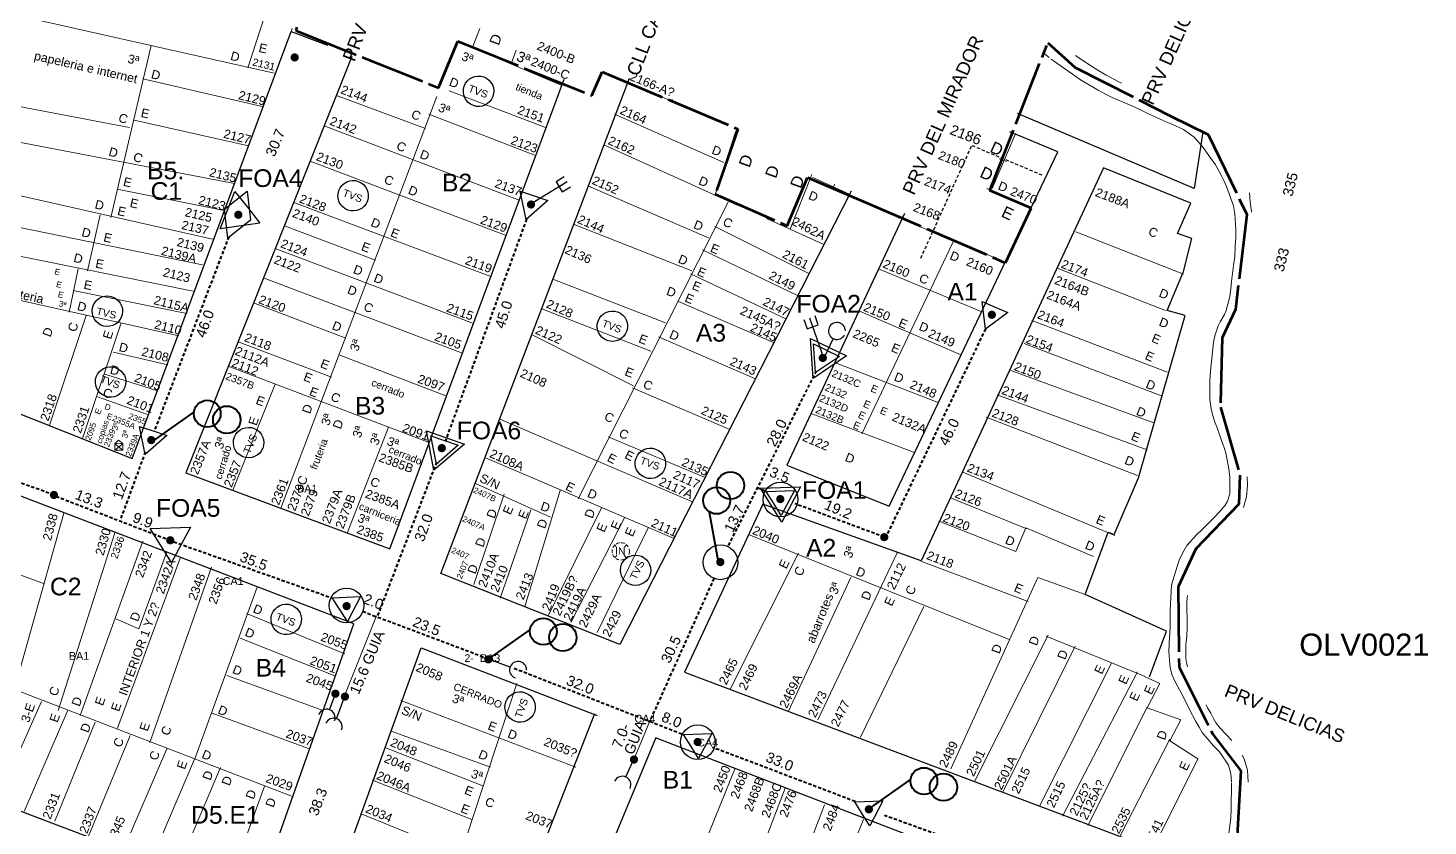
# Model space of a CAD drawing. Header units: millimetres. Extents: x -3867 to 635, y 1591 to 3666.
# Drawn here: x -1657.3 to -1441.9, y 1902.6 to 2025.4 of the extents above; entities that cross this region are included whole.
import ezdxf

# ---------------------------------------------------------------- set-up
doc = ezdxf.new("R2010")
doc.units = ezdxf.units.MM
for name, pattern in [('TLSIGC_002', [0.8, 0.5, -0.3]), ('TLSIGC_004', [7, 4, -1, 1, -1]), ('TLSIGC_007', [28, 10, -1, 10, -1, 2, -1, 2, -1])]:
    doc.linetypes.add(name, pattern=pattern)
for name, color, linetype, lineweight in [('CABLE EXISTENTE AEREO SECUNDARIO', 82, 'TLSIGC_002', 40), ('CAJA DE EMPALMES EXISTENTE SECUNDARIO', 82, 'Continuous', 30), ('CLASIFICACION TIPO COMERCIAL TERCERA', 5, 'Continuous', 9), ('CLASIFICACION TIPO RESIDENCIAL C', 156, 'Continuous', 9), ('CLASIFICACION TIPO RESIDENCIAL D', 5, 'Continuous', 9), ('CLASIFICACION TIPO RESIDENCIAL E', 156, 'Continuous', 9), ('CONEXION A TIERRA  DE TERMINAL EXISTENTE', 82, 'Continuous', 30), ('DATOS DE CARATULA', 160, 'Continuous', 5), ('DETALLES DE EDIFICIOS', 160, 'Continuous', 5), ('DISTRITO', 42, 'TLSIGC_007', 60), ('GAZAS EXISTENTES', 92, 'Continuous', 50), ('GUIAS EXISTENTES SECUNDARIA', 82, 'Continuous', 20), ('LINEAS TELEFONICAS DE OTRAS OPERTELS', 160, 'TLSIGC_002', 15), ('LOTIFICACION 2003', 252, 'Continuous', 15), ('MARCOS CONSTRUCCION', 7, 'Continuous', 30), ('MEDIDAS ENTRE POSTES', 82, 'Continuous', 5), ('NOMBRE DE CALLES', 92, 'TLSIGC_017', 5), ('NUMEROS OFICIALES', 3, 'Continuous', 5), ('PLANIMETRIA 2003', 251, 'Continuous', 30), ('PLANIMETRIA 2003 NO DEFINIDA', 12, 'TLSIGC_002', 30), ('POSTES EXISTENTES SECUNDARIOS', 82, 'Continuous', 30), ('RETENIDAS CON ANCLA EXISTENTESSECUNDARIAS', 82, 'Continuous', 30), ('RIOS', 161, 'TLSIGC_004', 20), ('TERMINAL EXISTENTE EN POSTE', 82, 'Continuous', 30)]:
    doc.layers.add(name, color=color, linetype=linetype, lineweight=lineweight)
doc.styles.get("Standard").update_dxf_attribs({"font": 'arial.ttf'})
doc.linetypes.add('TLSIGC_017', pattern='A,0.5,["=",Standard,S=1.6,R=0,X=-0.2,Y=-0.8],0.5', length=1)

# ---------------------------------------------------------------- blocks, each defined once
blk = doc.blocks.new('GAZA')
at = {"layer": 'GAZAS EXISTENTES', "lineweight": 40, "ltscale": 8}
blk.add_lwpolyline([(-1606.92, 1765.49), (-1601.26, 1770.35)], dxfattribs=at)
for centre, radius in [((-1599.13, 1770.35), 2.06), ((-1596.06, 1769.7), 2.11)]:
    blk.add_circle(centre, radius, dxfattribs=at)

msp = doc.modelspace()

# ---------------------------------------------------------------- hatches: boundary and pattern name
at = {"layer": 'POSTES EXISTENTES SECUNDARIOS'}
h = msp.add_hatch(color=256, dxfattribs=at)
edge = h.paths.add_edge_path()
edge.add_arc((-1616.29, 2020.91), 0.638, 0, 360)
h = msp.add_hatch(color=256, dxfattribs=at)
edge = h.paths.add_edge_path()
edge.add_arc((-1579.93, 1998.28), 0.638, 0, 360)
h = msp.add_hatch(color=256, dxfattribs=at)
edge = h.paths.add_edge_path()
edge.add_arc((-1624.96, 1996.7), 0.638, 0, 360)
h = msp.add_hatch(color=256, dxfattribs=at)
edge = h.paths.add_edge_path()
edge.add_arc((-1509.04, 1981.31), 0.638, 0, 360)
h = msp.add_hatch(color=256, dxfattribs=at)
edge = h.paths.add_edge_path()
edge.add_arc((-1535.05, 1974.67), 0.638, 0, 360)
h = msp.add_hatch(color=256, dxfattribs=at)
edge = h.paths.add_edge_path()
edge.add_arc((-1638.35, 1962.03), 0.638, 0, 360)
h = msp.add_hatch(color=256, dxfattribs=at)
edge = h.paths.add_edge_path()
edge.add_arc((-1593.66, 1960.79), 0.638, 0, 360)
h = msp.add_hatch(color=256, dxfattribs=at)
edge = h.paths.add_edge_path()
edge.add_arc((-1653.33, 1953.59), 0.638, 0, 360)
h = msp.add_hatch(color=256, dxfattribs=at)
edge = h.paths.add_edge_path()
edge.add_arc((-1541.58, 1952.95), 0.638, 0, 360)
h = msp.add_hatch(color=256, dxfattribs=at)
edge = h.paths.add_edge_path()
edge.add_arc((-1635.43, 1946.61), 0.638, 0, 360)
h = msp.add_hatch(color=256, dxfattribs=at)
edge = h.paths.add_edge_path()
edge.add_arc((-1525.59, 1947.09), 0.638, 0, 360)
h = msp.add_hatch(color=256, dxfattribs=at)
edge = h.paths.add_edge_path()
edge.add_arc((-1550.81, 1943.26), 0.638, 0, 360)
h = msp.add_hatch(color=256, dxfattribs=at)
edge = h.paths.add_edge_path()
edge.add_arc((-1608.3, 1936.48), 0.638, 0, 360)
h = msp.add_hatch(color=256, dxfattribs=at)
edge = h.paths.add_edge_path()
edge.add_arc((-1586.49, 1928.29), 0.638, 0, 360)
h = msp.add_hatch(color=256, dxfattribs=at)
edge = h.paths.add_edge_path()
edge.add_arc((-1610.02, 1923), 0.638, 0, 360)
h = msp.add_hatch(color=256, dxfattribs=at)
edge = h.paths.add_edge_path()
edge.add_arc((-1608.56, 1922.55), 0.638, 0, 360)
h = msp.add_hatch(color=256, dxfattribs=at)
edge = h.paths.add_edge_path()
edge.add_arc((-1554.3, 1915.57), 0.638, 0, 360)
h = msp.add_hatch(color=256, dxfattribs=at)
edge = h.paths.add_edge_path()
edge.add_arc((-1564.09, 1912.87), 0.638, 0, 360)
h = msp.add_hatch(color=256, dxfattribs=at)
edge = h.paths.add_edge_path()
edge.add_arc((-1527.96, 1905.21), 0.638, 0, 360)

# ---------------------------------------------------------------- linework, layer by layer
at = {"layer": 'CABLE EXISTENTE AEREO SECUNDARIO'}
for p, q in [((-1580.62, 1996.02), (-1593.11, 1961.91)), ((-1626.43, 1993.32), (-1637.91, 1963.38)), ((-1510.03, 1979.13), (-1525.11, 1947.61)), ((-1549.54, 1945.81), (-1536.04, 1972.61)), ((-1639.27, 1960.22), (-1643.2, 1949.53)), ((-1668.87, 1959.2), (-1653.79, 1953.81)), ((-1594.47, 1958.65), (-1603.58, 1934.9)), ((-1543.91, 1954.15), (-1545.16, 1954.71)), ((-1636.12, 1946.82), (-1652.77, 1953.24)), ((-1526.36, 1947.38), (-1539.3, 1952.22)), ((-1634.88, 1946.38), (-1610.46, 1937.71)), ((-1551.8, 1940.75), (-1561.7, 1918.68)), ((-1605.83, 1935.68), (-1603.58, 1934.78)), ((-1603.48, 1934.78), (-1587.04, 1928.59)), ((-1556.74, 1916.77), (-1582.67, 1926.93)), ((-1530.07, 1906.41), (-1552.02, 1914.75)), ((-1495.06, 1893.24), (-1525.57, 1904.27))]:
    msp.add_line(p, q, dxfattribs=at)
at = {"layer": 'CAJA DE EMPALMES EXISTENTE SECUNDARIO'}
for centre in [(-1541.56, 1952.9), (-1550.79, 1943.22), (-1608.31, 1936.58), (-1554.28, 1915.53)]:
    msp.add_circle(centre, 2.67, dxfattribs=at)
at = {"layer": 'CONEXION A TIERRA  DE TERMINAL EXISTENTE'}
for p, q in [((-1574.36, 2001.79), (-1580.07, 1998.27)), ((-1537.09, 1980.85), (-1534.91, 1974.51))]:
    msp.add_line(p, q, dxfattribs=at)
for points in [[(-1574.83, 2002.56), (-1576.09, 2001.78), (-1575.13, 2000.23), (-1573.88, 2001.01)], [(-1537.94, 1980.56), (-1537.46, 1979.17), (-1535.74, 1979.76), (-1536.22, 1981.16)]]:
    msp.add_lwpolyline(points, dxfattribs=at)
at = {"layer": 'DISTRITO'}
msp.add_lwpolyline([(-1615.97, 2025.59), (-1616.11, 2025.05), (-1594.16, 2016.25), (-1591.17, 2023.43), (-1570.59, 2015.03), (-1568.97, 2018.7), (-1548.1, 2009.89), (-1551.63, 1999.86), (-1540.52, 1994.99), (-1537.41, 2002.43), (-1529.15, 1998.92), (-1506.93, 1989.29), (-1502.99, 1997.7), (-1509.37, 2000.41), (-1500.43, 2023.16), (-1496.22, 2019.36), (-1481.6, 2011.92), (-1475.78, 2009.07), (-1469.81, 1996.75), (-1471.58, 1982.11), (-1473.61, 1977.78), (-1473.87, 1967.08), (-1470.89, 1956.65), (-1471.04, 1952.18), (-1477.66, 1945.27), (-1480.38, 1939.44), (-1480.24, 1927.11), (-1475.09, 1916.83), (-1470.76, 1911.14), (-1472.12, 1885.67)], dxfattribs=at)
at = {"layer": 'GUIAS EXISTENTES SECUNDARIA'}
for p, q in [((-1608.71, 1922.4), (-1603.72, 1935)), ((-1561.7, 1918.68), (-1564.18, 1912.72))]:
    msp.add_line(p, q, dxfattribs=at)
at = {"layer": 'LINEAS TELEFONICAS DE OTRAS OPERTELS'}
for p, q in [((-1567.02, 1945.96), (-1566.77, 1945.48)), ((-1565.3, 1945.85), (-1565.57, 1945.54)), ((-1567.02, 1943.97), (-1566.71, 1944.29)), ((-1565.36, 1943.97), (-1565.61, 1944.39))]:
    msp.add_line(p, q, dxfattribs=at)
msp.add_circle((-1566.13, 1944.91), 1.34, dxfattribs=at)
at = {"layer": 'LOTIFICACION 2003'}
for p, q in [((-1662.11, 2028.05), (-1619.43, 2018.47)), ((-1623.52, 2019.33), (-1620.88, 2027.36)), ((-1616.83, 2024.92), (-1616.66, 2025.37)), ((-1588.99, 2022.34), (-1587.83, 2025.37)), ((-1638.35, 2022.72), (-1644.56, 1996.3)), ((-1589.37, 2022.58), (-1575.2, 2016.6)), ((-1582.99, 2019.93), (-1582.23, 2022.02)), ((-1639.65, 2017.64), (-1621.3, 2013.37)), ((-1553.55, 2012.12), (-1565.03, 2017.12)), ((-1664.62, 2014.51), (-1641.71, 2010.13)), ((-1618.43, 1951.54), (-1594.42, 2014.91)), ((-1609.87, 2015.04), (-1596.18, 2009.96)), ((-1577.56, 2010.09), (-1592.52, 2015.75)), ((-1558.26, 2014.26), (-1558.2, 2014.44)), ((-1595.67, 2012.17), (-1579.26, 2005.82)), ((-1550.25, 2004.75), (-1567.11, 2012.18)), ((-1554.17, 2012.39), (-1554.16, 2012.42)), ((-1640.96, 2011.26), (-1623.37, 2007.31)), ((-1611.75, 2010.37), (-1581.74, 1998.95)), ((-1551.68, 1999.68), (-1548.45, 2009.57)), ((-1665.64, 2009.19), (-1625.57, 2001.5)), ((-1548.23, 1998.17), (-1568.72, 2007.45)), ((-1508.99, 2000.72), (-1505.47, 2009.05)), ((-1507.94, 2005.32), (-1506.78, 2004.88)), ((-1613.91, 2004.94), (-1583.76, 1993.52)), ((-1667.01, 2001.5), (-1628.91, 1992.96)), ((-1552.64, 1993.17), (-1571.09, 2001.11)), ((-1540.09, 1994.48), (-1536.73, 2002.9)), ((-1536.58, 2002.41), (-1530.85, 1999.81)), ((-1533.45, 2000.85), (-1533.23, 2001.42)), ((-1643.59, 2000.66), (-1627.13, 1997.34)), ((-1572.69, 1952.98), (-1549.6, 1998.64)), ((-1509.81, 2000.72), (-1502.9, 1997.83)), ((-1667.86, 1996.59), (-1630.46, 1989.01)), ((-1646.2, 1996.7), (-1648.17, 1988.07)), ((-1616.41, 1998.6), (-1586.13, 1987.19)), ((-1617.84, 1995.02), (-1603.86, 1989.72)), ((-1555.21, 1988.09), (-1573.32, 1995.19)), ((-1551.66, 1994.91), (-1537.18, 1987.67)), ((-1534.89, 1992.13), (-1543.69, 1996.12)), ((-1522.76, 1995.99), (-1506.96, 1989.38)), ((-1631.92, 1984.95), (-1668.56, 1992.34)), ((-1529.03, 1962.98), (-1514.98, 1992.52)), ((-1496.11, 1994.08), (-1479.57, 1987.57)), ((-1619.27, 1991.5), (-1588.77, 1979.95)), ((-1553.54, 1991.29), (-1538.92, 1984.26)), ((-1649.62, 1988.37), (-1650.98, 1981.72)), ((-1526.46, 1988.37), (-1510.66, 1981.83)), ((-1498.97, 1988.49), (-1482.31, 1981.98)), ((-1669.71, 1985.99), (-1634.11, 1978.07)), ((-1620.96, 1986.95), (-1590.46, 1975.39)), ((-1559.25, 1980.09), (-1576.59, 1986.77)), ((-1555.42, 1987.6), (-1540.73, 1980.71)), ((-1632.86, 1981.51), (-1650.35, 1985.05)), ((-1622.61, 1983.15), (-1608.42, 1977.69)), ((-1561.48, 1975.7), (-1578.26, 1982.24)), ((-1557.23, 1983.36), (-1542.61, 1977.02)), ((-1529.42, 1981.85), (-1513.93, 1975.21)), ((-1654, 1964.33), (-1648.38, 1981.19)), ((-1642.96, 1980.05), (-1648.93, 1962.26)), ((-1502.87, 1980.42), (-1482.01, 1972.49)), ((-1624.98, 1977.16), (-1610.63, 1971.72)), ((-1564.18, 1970.39), (-1579.86, 1978.28)), ((-1560.3, 1977.93), (-1545.4, 1971.45)), ((-1635.78, 1973.6), (-1644.2, 1975.57)), ((-1609.36, 1975.08), (-1593.06, 1968.84)), ((-1504.06, 1976.9), (-1482.96, 1968.84)), ((-1626.51, 1973.4), (-1595.6, 1961.64)), ((-1533.07, 1973.91), (-1517.32, 1967.79)), ((-1645.51, 1972.18), (-1637.55, 1969.64)), ((-1506.13, 1972.74), (-1484.14, 1964.66)), ((-1646.6, 1968.66), (-1638.79, 1965.9)), ((-1625.81, 1954.33), (-1619.27, 1970.62)), ((-1564.33, 1970.06), (-1549.37, 1963.65)), ((-1508.21, 1968.97), (-1485.17, 1960.51)), ((-1555.08, 1952.51), (-1584.73, 1965.26)), ((-1536.73, 1966.05), (-1520.96, 1960.12)), ((-1509.9, 1965.58), (-1486.61, 1956.6)), ((-1608.2, 1947.71), (-1601.86, 1964)), ((-1568.09, 1962.54), (-1553.13, 1956.27)), ((-1557.93, 1946.88), (-1587.03, 1959.34)), ((-1513.49, 1957.08), (-1490.12, 1947.36)), ((-1588.71, 1939.8), (-1584.04, 1953.7)), ((-1576.95, 1950.17), (-1588.49, 1955.37)), ((-1575.43, 1954.28), (-1580.88, 1936.44)), ((-1584.66, 1937.69), (-1579.97, 1951.32)), ((-1577.32, 1935), (-1569.07, 1951.61)), ((-1503.66, 1948.39), (-1515.4, 1953.12)), ((-1659.51, 1923.41), (-1651.78, 1950.77)), ((-1573.8, 1933.96), (-1565.52, 1950.15)), ((-1654.77, 1939.91), (-1675.96, 1947.62)), ((-1652.66, 1920.42), (-1643.94, 1947.75)), ((-1569.77, 1932.4), (-1561.9, 1948.55)), ((-1546.48, 1947.49), (-1506.39, 1931.35)), ((-1649.29, 1919.64), (-1639.65, 1946.45)), ((-1643.56, 1917.69), (-1633.93, 1943.85)), ((-1538.8, 1944.63), (-1549.3, 1923.69)), ((-1523.57, 1944.76), (-1535.81, 1918.98)), ((-1503.45, 1937.21), (-1519.96, 1943.42)), ((-1638.55, 1915.48), (-1629.08, 1942.49)), ((-1530.72, 1940.86), (-1540.37, 1920.22)), ((-1631.64, 1912.96), (-1622.08, 1939.42)), ((-1529.25, 1916.32), (-1519.53, 1936.43)), ((-1623.7, 1935.37), (-1608.55, 1929.14)), ((-1511.72, 1909.49), (-1500.4, 1932.01)), ((-1485.44, 1925.63), (-1500.67, 1931.87)), ((-1616.62, 1907.19), (-1678.43, 1930.96)), ((-1610.11, 1925.76), (-1624.69, 1931.55)), ((-1496.24, 1930.31), (-1507.3, 1907.93)), ((-1501.72, 1905.71), (-1490.65, 1927.7)), ((-1626.72, 1925.8), (-1611.89, 1920.44)), ((-1486.66, 1926.39), (-1498.19, 1904.16)), ((-1596.57, 1880.47), (-1582.13, 1924.58)), ((-1655.26, 1921.81), (-1662.15, 1906.29)), ((-1573.02, 1911.7), (-1599.94, 1921.94)), ((-1651.21, 1920.45), (-1657.9, 1904.86)), ((-1614.15, 1914.59), (-1628.98, 1920.02)), ((-1494.28, 1902.72), (-1485.17, 1920.95)), ((-1646.98, 1918.61), (-1653.19, 1903.37)), ((-1586.17, 1911.7), (-1601.45, 1917.24)), ((-1648.02, 1901.06), (-1641.62, 1916.59)), ((-1587.33, 1908.84), (-1602.43, 1914.7)), ((-1481.66, 1915.99), (-1489.34, 1901.02)), ((-1635.98, 1914.5), (-1642.66, 1898.91)), ((-1631.68, 1912.94), (-1638.37, 1897.34)), ((-1627.71, 1911.67), (-1634.32, 1896.07)), ((-1548.55, 1911.57), (-1565.86, 1868.49)), ((-1620.94, 1908.79), (-1626.65, 1892.92)), ((-1589.03, 1903.64), (-1604.32, 1909.69)), ((-1540.85, 1908.47), (-1557.27, 1865.63)), ((-1580.18, 1894), (-1606.08, 1904.54)), ((-1534.77, 1905.89), (-1543.48, 1883.33)), ((-1528.77, 1903.64), (-1538.14, 1881.12))]:
    msp.add_line(p, q, dxfattribs=at)
for points in [[(-1643.97, 1960.5), (-1642.74, 1960.49), (-1642.74, 1961.47), (-1643.98, 1960.49), (-1643.98, 1961.47), (-1642.74, 1961.48), (-1643.38, 1962.01), (-1643.98, 1961.47), (-1642.74, 1960.49)], [(-1517.22, 1949.54), (-1505.34, 1944.89), (-1503.79, 1948.53), (-1493.38, 1944.1)], [(-1635.96, 1944.83), (-1640.24, 1932.99), (-1643.8, 1934.53)], [(-1494.67, 1938.26), (-1501.97, 1940.86), (-1515.37, 1911.44)], [(-1484.19, 1899.27), (-1477.36, 1913), (-1481.66, 1915.73), (-1479.97, 1918.99), (-1485.17, 1920.82), (-1483.22, 1924.58), (-1485.56, 1925.63)]]:
    msp.add_lwpolyline(points, dxfattribs=at)
at = {"layer": 'MARCOS CONSTRUCCION'}
for centre, major_axis in [((-1588, 2015.7), (2.2, -0.8)), ((-1607.3, 1999.63), (2.2, -0.8)), ((-1645.11, 1981.86), (2.28, -0.53)), ((-1567.42, 1979.55), (2.2, -0.8)), ((-1644.61, 1970.97), (2.2, -0.8)), ((-1623.38, 1961.64), (0.88, 2.17)), ((-1561.57, 1958.45), (2.2, -0.8)), ((-1563.85, 1942), (0.91, 2.15)), ((-1617.59, 1934.44), (2.2, -0.8)), ((-1581.61, 1920.96), (0.8, 2.2))]:
    msp.add_ellipse(centre, major_axis=major_axis, ratio=1, dxfattribs=at)
at = {"layer": 'PLANIMETRIA 2003'}
for points in [[(-1657.42, 2055.9), (-1672.25, 1971.52), (-1641.27, 1959.2), (-1616.83, 2024.92), (-1611.24, 2022.82)], [(-1607.49, 2021.06), (-1633.05, 1956.97), (-1601.65, 1945.27), (-1574.81, 2017.56)], [(-1530.68, 2000.35), (-1566.25, 1930.57), (-1593.79, 1941.51), (-1564.79, 2017.74)], [(-1476.59, 2009.48), (-1477.93, 2000.74), (-1505.11, 2012.26)], [(-1506.6, 1990.21), (-1498.89, 2006.4), (-1506.25, 2009.47)], [(-1491.86, 2003.9), (-1519.92, 1943.46), (-1544.26, 1952.18), (-1556.33, 1926.34), (-1484.13, 1899.08)], [(-1484.79, 1925.61), (-1482.18, 1932.62), (-1494.67, 1938.26), (-1491.16, 1947.88), (-1490.25, 1947.49), (-1486.48, 1956.21), (-1479.32, 1981.19), (-1482.05, 1981.98), (-1479.57, 1987.97), (-1478.28, 1993.04), (-1480.49, 1993.82), (-1478.41, 1998.5), (-1491.86, 2003.9)], [(-1522.47, 1996.9), (-1540.59, 1958.15), (-1524.86, 1951.88), (-1503.35, 1997.03)], [(-1607.24, 1933.7), (-1622.26, 1891.18), (-1680.19, 1913.11), (-1680.88, 1914.92), (-1673.88, 1959.33), (-1607.24, 1933.83)], [(-1570.15, 1919.9), (-1587.08, 1876.69), (-1612.33, 1887.11), (-1596.84, 1930.05), (-1569.77, 1919.64)], [(-1560.79, 1916.12), (-1578.54, 1873.42), (-1545.68, 1860.96), (-1511.91, 1848.08), (-1480.49, 1836.35)], [(-1480.36, 1836.61), (-1476.33, 1845.33), (-1473.85, 1851.45), (-1474.5, 1856.26), (-1477.23, 1857.82), (-1476.46, 1860.3), (-1477.49, 1860.69), (-1475.41, 1864.2), (-1479.71, 1866.94), (-1478.02, 1870.7), (-1476.84, 1869.8), (-1477.18, 1883.99), (-1560.79, 1916.22)]]:
    msp.add_lwpolyline(points, dxfattribs=at)
at = {"layer": 'PLANIMETRIA 2003 NO DEFINIDA'}
msp.add_lwpolyline([(-1519.97, 1990.02), (-1512.11, 2007.38), (-1501.37, 2002.83)], dxfattribs=at)
at = {"layer": 'RETENIDAS CON ANCLA EXISTENTESSECUNDARIAS'}
for p, q in [((-1533.44, 1977.65), (-1534.86, 1974.73)), ((-1583.15, 1927.09), (-1586.2, 1928.19)), ((-1610.93, 1920.53), (-1609.8, 1923.57)), ((-1609.85, 1919.16), (-1608.72, 1922.2)), ((-1565.35, 1910.19), (-1564.03, 1913.14))]:
    msp.add_line(p, q, dxfattribs=at)
for centre, start, end in [((-1532.87, 1978.82), 0, 333), ((-1581.92, 1926.65), 0, 249), ((-1611.38, 1919.31), 339, 159), ((-1610.3, 1917.93), 339, 159), ((-1565.88, 1908.99), 335, 155)]:
    msp.add_arc(centre, 1.31, start, end, dxfattribs=at)
at = {"layer": 'RIOS'}
msp.add_line((-1469.3, 1998.67), (-1469.4, 2000.06), dxfattribs=at)
for points in [[(-1472.71, 1900.79), (-1472.29, 1903.85), (-1472.23, 1905.31), (-1472.16, 1909.42), (-1472.29, 1910.74), (-1472.64, 1911.99), (-1474.04, 1914.08), (-1474.94, 1914.99), (-1476.68, 1917.01), (-1477.17, 1917.84), (-1477.66, 1918.75), (-1478.63, 1920.56), (-1479.6, 1922.58), (-1480.79, 1924.74), (-1481.28, 1925.85), (-1481.62, 1926.96), (-1481.83, 1929.47), (-1481.76, 1930.72), (-1481.62, 1933.23), (-1481.62, 1934.55), (-1481.62, 1935.88), (-1481.42, 1939.7), (-1481.07, 1940.96), (-1480.23, 1943.53), (-1479.67, 1944.72), (-1479.05, 1945.83), (-1477.52, 1947.5), (-1476.68, 1948.27), (-1475.01, 1949.94), (-1474.04, 1950.98), (-1473.13, 1952.03), (-1472.78, 1952.65), (-1472.43, 1953.77), (-1472.43, 1956.34), (-1472.57, 1957.6), (-1472.99, 1959.83), (-1473.27, 1960.73), (-1473.62, 1961.64), (-1474.45, 1964.07), (-1474.73, 1964.77), (-1475.15, 1966.16), (-1475.29, 1966.86), (-1475.5, 1968.25), (-1475.5, 1971.17), (-1475.43, 1972.64), (-1475.15, 1975.07), (-1474.94, 1977.09), (-1474.73, 1978.07), (-1474.24, 1979.6), (-1473.9, 1980.22), (-1473.27, 1981.34), (-1472.99, 1981.96), (-1472.43, 1984.12), (-1472.29, 1985.31), (-1472.16, 1986.42), (-1471.81, 1989.28), (-1471.67, 1990.18), (-1471.6, 1991.92), (-1471.53, 1993.17), (-1471.53, 1994.36), (-1471.67, 1996.86), (-1471.88, 1998.05), (-1472.92, 2001.04), (-1473.34, 2001.95), (-1473.83, 2002.92), (-1474.38, 2003.9), (-1474.66, 2004.38), (-1475.29, 2005.29), (-1475.92, 2006.19), (-1476.54, 2007.03), (-1477.93, 2008.63), (-1479.54, 2009.81), (-1481.35, 2010.65), (-1482.25, 2011), (-1483.16, 2011.42), (-1484.83, 2012.18), (-1485.66, 2012.6), (-1487.26, 2013.36), (-1488.1, 2013.71), (-1490.54, 2014.76), (-1491.37, 2015.17), (-1492.69, 2015.87), (-1495.41, 2017.47), (-1496.66, 2018.31), (-1500.21, 2020.88), (-1501.26, 2021.7)], [(-1489.08, 2016.97), (-1489.42, 2017.12), (-1491.44, 2018.17), (-1492.76, 2018.93), (-1493.95, 2019.7), (-1496.16, 2021.22)], [(-1469.08, 1997.11), (-1469.09, 1997.21), (-1469.3, 1998.67)], [(-1470.33, 1951.66), (-1469.86, 1953.28), (-1469.72, 1955.02), (-1469.78, 1956.38)], [(-1478.95, 1927.16), (-1479.05, 1927.52), (-1479.19, 1928.43), (-1479.19, 1929.4), (-1479.19, 1930.58), (-1479.05, 1931.84), (-1478.98, 1933.23), (-1478.98, 1934.62), (-1479.05, 1935.88), (-1479.05, 1937.13), (-1478.95, 1938.12)], [(-1472.13, 1915.8), (-1473.06, 1916.8), (-1473.9, 1917.7), (-1474.52, 1918.47), (-1474.94, 1919.17), (-1475.36, 1920), (-1475.85, 1920.84), (-1476.06, 1921.31)], [(-1469.6, 1909.39), (-1469.72, 1911.23), (-1470.21, 1912.97), (-1470.52, 1913.55)]]:
    msp.add_lwpolyline(points, dxfattribs=at)
at = {"layer": 'TERMINAL EXISTENTE EN POSTE'}
for points in [[(-1621.65, 1995.42), (-1627.77, 1994.54), (-1625.48, 2000.28), (-1623.56, 1997.85), (-1621.65, 1995.42)], [(-1623.58, 2000.32), (-1623.08, 1995.87), (-1626.58, 1993.08), (-1627.09, 1997.54), (-1623.58, 2000.32), (-1623.58, 2000.32)], [(-1577.37, 1998.92), (-1580.69, 1995.99), (-1581.58, 2000.32), (-1579.47, 1999.62), (-1577.37, 1998.92)], [(-1506.56, 1981.65), (-1510.01, 1979.08), (-1510.52, 1983.36), (-1508.53, 1982.5), (-1506.56, 1981.65)], [(-1536.52, 1971.51), (-1536.96, 1977.67), (-1531.4, 1974.98), (-1533.96, 1973.24), (-1536.52, 1971.51)], [(-1532.48, 1974.9), (-1536.16, 1972.43), (-1536.47, 1976.85), (-1534.47, 1975.87), (-1532.48, 1974.9)], [(-1635.96, 1962.74), (-1639.28, 1959.8), (-1640.16, 1964.14), (-1638.05, 1963.44), (-1635.96, 1962.74)], [(-1590.16, 1961.4), (-1594.86, 1957.39), (-1596, 1963.46), (-1593.07, 1962.43), (-1590.16, 1961.4)], [(-1591.15, 1961.27), (-1594.47, 1958.34), (-1595.36, 1962.68), (-1593.25, 1961.98), (-1591.15, 1961.27)], [(-1538.47, 1954.85), (-1541.36, 1949.39), (-1544.65, 1954.62), (-1541.55, 1954.74), (-1538.47, 1954.85)], [(-1543.75, 1954.1), (-1539.41, 1954.26), (-1541.43, 1950.42), (-1542.59, 1952.26), (-1543.75, 1954.1)], [(-1632.32, 1948.64), (-1635.22, 1943.18), (-1638.51, 1948.41), (-1635.41, 1948.53), (-1632.32, 1948.64)], [(-1610.5, 1937.77), (-1606.17, 1937.94), (-1608.19, 1934.1), (-1609.35, 1935.94), (-1610.5, 1937.77)], [(-1556.47, 1916.72), (-1552.13, 1916.89), (-1554.15, 1913.05), (-1555.31, 1914.89), (-1556.47, 1916.72)], [(-1530.12, 1906.37), (-1525.79, 1906.53), (-1527.81, 1902.69), (-1528.97, 1904.53), (-1530.12, 1906.37)]]:
    msp.add_lwpolyline(points, dxfattribs=at)

# ---------------------------------------------------------------- block references
at = {"layer": 'GAZAS EXISTENTES', "lineweight": 40, "ltscale": 8}
for p, rotation in [((-200.74, 55.77), 354.7071112986301), ((786.22, 2429.18), 59.42938906307821), ((-149.04, 22.26), 354.7071112986301), ((-90.49, -0.76), 354.7071112986301)]:
    msp.add_blockref('GAZA', p, dxfattribs=dict(at, rotation=rotation))

# ---------------------------------------------------------------- texts
at = {"layer": 'CLASIFICACION TIPO COMERCIAL TERCERA'}
for height, rotation, p in [(1.358, 347, (-1642.08, 2020.1)), (1.358, 339, (-1590.75, 2020.56)), (1.584, 338, (-1582.32, 2020.48)), (1.358, 339, (-1594.32, 2012.68)), (0.905, 346, (-1652.66, 1982.63)), (1.358, 71, (-1606.56, 1975.59)), (0.905, 72, (-1643.6, 1963.43)), (1.358, 71, (-1611, 1964.15)), (1.358, 71, (-1606.17, 1962.25)), (0.905, 72, (-1642.08, 1962.23)), (1.358, 71, (-1627.41, 1960.52)), (1.358, 71, (-1603.48, 1961.13)), (1.358, 339, (-1602.22, 1961.34)), (1.358, 339, (-1606.74, 1949.53)), (1.358, 69, (-1530.66, 1943.72)), (1.358, 69, (-1532.89, 1938.16)), (1.358, 339, (-1592.2, 1921.76)), (1.358, 341, (-1589.28, 1910.13))]:
    msp.add_text('3ª', height=height, rotation=rotation, dxfattribs=at).set_placement(p)
at = {"layer": 'CLASIFICACION TIPO RESIDENCIAL C'}
for rotation, p in [(341, (-1643.54, 2011.1)), (337, (-1598.51, 2011.67)), (337, (-1600.77, 2006.82)), (337, (-1641.29, 2005.14)), (337, (-1602.68, 2001.65)), (337, (-1550.55, 1995.12)), (337, (-1485.11, 1993.65)), (337, (-1520.38, 1986.46)), (337, (-1605.83, 1982.07)), (72, (-1649.96, 1978.57)), (337, (-1562.83, 1970.13)), (343, (-1645.91, 1968.78)), (337, (-1610.89, 1968.22)), (337, (-1568.79, 1965.17)), (337, (-1566.54, 1962.59)), (337, (-1604.82, 1955.16)), (67, (-1538.29, 1940.97)), (67, (-1521.17, 1938.05)), (70, (-1652.88, 1922.51)), (70, (-1635.65, 1916.44)), (70, (-1642.99, 1914.63)), (70, (-1637.46, 1912.61)), (340, (-1587.15, 1905.85))]:
    msp.add_text('C', height=1.36, rotation=rotation, dxfattribs=at).set_placement(p)
at = {"layer": 'CLASIFICACION TIPO RESIDENCIAL D'}
for height, rotation, p in [(1.58, 70, (-1584.9, 2022.66)), (1.36, 345, (-1626.28, 2020.57)), (1.36, 345, (-1638.48, 2017.75)), (1.36, 339, (-1592.66, 2016.62)), (1.36, 339, (-1552.25, 2006.15)), (1.81, 335, (-1509.49, 2006.44)), (1.36, 345, (-1645.01, 2005.82)), (1.36, 339, (-1597.17, 2005.48)), (1.81, 70, (-1546.34, 2003.84)), (1.81, 70, (-1542.28, 2002.18)), (1.81, 335, (-1511.05, 2002.59)), (1.36, 339, (-1598.96, 1999.97)), (1.36, 338, (-1554.28, 2001.43)), (1.81, 70, (-1538.43, 2000.62)), (1.36, 338, (-1508.22, 2000.64)), (1.36, 346, (-1647.14, 1997.71)), (1.36, 338, (-1537.38, 1999.17)), (1.36, 346, (-1649.17, 1993.44)), (1.36, 339, (-1604.7, 1995.01)), (1.36, 338, (-1555.06, 1994.67)), (1.36, 346, (-1650.41, 1989.49)), (1.36, 338, (-1557.43, 1989.38)), (1.36, 338, (-1515.64, 1989.91)), (1.36, 339, (-1607.41, 1987.77)), (1.36, 339, (-1608.31, 1984.65)), (1.36, 339, (-1604.25, 1986.46)), (1.36, 340, (-1559.22, 1984.42)), (1.36, 338, (-1483.46, 1984.15)), (1.36, 346, (-1649.84, 1982.07)), (1.36, 70, (-1653.87, 1977.78)), (1.36, 339, (-1610.66, 1979.13)), (1.36, 338, (-1520.38, 1979.02)), (1.36, 338, (-1483.46, 1979.7)), (1.36, 337, (-1558.78, 1977.79)), (1.36, 346, (-1643.43, 1975.76)), (1.36, 346, (-1644.79, 1972.27)), (1.36, 338, (-1524.21, 1971.26)), (1.36, 338, (-1485.48, 1970.13)), (0.905, 343, (-1645.62, 1966.82)), (1.36, 70, (-1613.94, 1965.96)), (1.36, 338, (-1486.95, 1965.96)), (1.36, 70, (-1609.21, 1963.6)), (1.36, 338, (-1531.76, 1958.87)), (1.36, 338, (-1488.75, 1958.43)), (1.36, 337, (-1571.39, 1953.35)), (1.36, 70, (-1585.56, 1949.85)), (1.36, 340, (-1578.6, 1951.33)), (1.36, 70, (-1570.48, 1949.86)), (1.36, 70, (-1577.8, 1948.29)), (1.36, 70, (-1587.3, 1945.43)), (1.36, 338, (-1507.11, 1946.15)), (1.36, 338, (-1494.83, 1945.37)), (1.36, 70, (-1588.49, 1941.31)), (1.36, 338, (-1530.09, 1941.32)), (1.36, 70, (-1527.93, 1937.25)), (1.36, 338, (-1622.83, 1935.57)), (1.36, 70, (-1640.4, 1933.99)), (1.36, 338, (-1624.07, 1931.96)), (1.36, 70, (-1507.88, 1929.04)), (1.36, 70, (-1502.14, 1930.28)), (1.36, 70, (-1497.75, 1928.14)), (1.36, 338, (-1625.99, 1926.23)), (1.36, 70, (-1649.39, 1920.93)), (1.36, 338, (-1628.23, 1920.03)), (1.36, 70, (-1648.05, 1916.89)), (1.36, 339, (-1583.66, 1916.32)), (1.36, 70, (-1482.45, 1915.76)), (1.36, 338, (-1630.71, 1913.17)), (1.36, 338, (-1588.15, 1913.17)), (1.36, 70, (-1629.25, 1909.56)), (1.36, 70, (-1626.31, 1908.74)), (1.36, 70, (-1622.61, 1906.64)), (1.36, 70, (-1619.57, 1905.39))]:
    msp.add_text('D', height=height, rotation=rotation, dxfattribs=at).set_placement(p)
at = {"layer": 'CLASIFICACION TIPO RESIDENCIAL E'}
for s, height, rotation, p in [('E', 1.36, 347, (-1621.93, 2021.79)), ('E', 1.36, 347, (-1640.05, 2011.78)), ('E', 1.36, 347, (-1642.76, 2001.19)), ('E', 1.36, 347, (-1641.75, 1997.93)), ('E', 1.36, 347, (-1643.65, 1996.7)), ('E', 1.81, 335, (-1507.74, 1996.48)), ('E', 1.36, 339, (-1601.67, 1993.44)), ('E', 1.36, 347, (-1645.8, 1992.64)), ('E', 1.36, 339, (-1606.17, 1991.3)), ('E', 1.36, 337, (-1552.48, 1991.07)), ('E', 0.905, 346, (-1653.32, 1987.57)), ('E', 1.36, 349, (-1647.03, 1988.59)), ('E', 1.36, 337, (-1554.51, 1987.47)), ('E', 0.905, 346, (-1653.06, 1985.62)), ('E', 1.36, 349, (-1648.83, 1985.33)), ('E', 1.36, 337, (-1555.29, 1985.33)), ('E', 0.905, 346, (-1652.79, 1984.06)), ('E', 1.36, 337, (-1556.41, 1983.41)), ('E', 1.36, 337, (-1523.53, 1979.58)), ('E', 1.36, 73, (-1644.55, 1977.44)), ('E', 1.36, 339, (-1563.5, 1977.11)), ('E', 1.36, 337, (-1484.6, 1977.22)), ('E', 1.36, 337, (-1524.66, 1975.76)), ('E', 1.36, 337, (-1485.6, 1974.53)), ('E', 1.36, 339, (-1612.47, 1973.28)), ('E', 1.36, 339, (-1565.64, 1972.04)), ('E', 1.36, 339, (-1615.06, 1971.26)), ('E', 1.36, 339, (-1622.39, 1967.65)), ('E', 1.36, 339, (-1614.15, 1969)), ('E', 1.13, 337, (-1527.81, 1969.57)), ('E', 0.905, 69, (-1646.26, 1965.88)), ('E', 1.13, 337, (-1529.74, 1965.51)), ('E', 1.13, 337, (-1528.95, 1967.2)), ('E', 1.13, 337, (-1526.36, 1966.18)), ('E', 0.905, 340, (-1645.3, 1965.36)), ('E', 1.36, 72, (-1622.16, 1964.15)), ('E', 1.13, 337, (-1530.51, 1963.94)), ('E', 1.36, 337, (-1487.75, 1962.14)), ('E', 1.36, 333, (-1568.35, 1958.87)), ('E', 1.36, 333, (-1565.65, 1959.32)), ('E', 1.36, 333, (-1574.77, 1954.48)), ('E', 1.36, 67, (-1583.09, 1950.43)), ('E', 1.36, 67, (-1580.74, 1949.76)), ('E', 1.36, 67, (-1568.67, 1947.73)), ('E', 1.36, 67, (-1566.49, 1948.08)), ('E', 1.36, 337, (-1493.15, 1949.31)), ('E', 1.36, 67, (-1564.3, 1947.05)), ('E', 1.36, 65, (-1540.65, 1942.1)), ('E', 1.36, 337, (-1505.76, 1938.83)), ('E', 1.36, 65, (-1524.44, 1936.36)), ('E', 1.36, 65, (-1492.12, 1925.88)), ('E', 1.36, 65, (-1488.42, 1924.31)), ('E', 1.36, 65, (-1486.73, 1921.72)), ('E', 1.36, 65, (-1484.48, 1922.74)), ('3-E', 1.358, 71, (-1657.16, 1918.46)), ('E', 1.36, 71, (-1645.8, 1921.05)), ('E', 1.36, 71, (-1643.32, 1920.15)), ('E', 1.36, 71, (-1652.77, 1918.46)), ('E', 1.36, 71, (-1638.93, 1917.11)), ('E', 1.36, 339, (-1586.7, 1917.56)), ('E', 1.36, 71, (-1633.19, 1911.25)), ('E', 1.36, 65, (-1479.07, 1911.03)), ('E', 1.36, 339, (-1590.3, 1907.65)), ('E', 1.36, 339, (-1590.87, 1904.83))]:
    msp.add_text(s, height=height, rotation=rotation, dxfattribs=at).set_placement(p)
at = {"layer": 'DATOS DE CARATULA'}
for s, p in [('BA1', (-1615.92, 1953.96)), ('CA1', (-1627.37, 1939.75)), ('BA1', (-1651.03, 1928.22)), ('2-  BA3', (-1590.19, 1927.89)), ('CA4', (-1564.02, 1918.57)), ('CA4', (-1554.37, 1914.89))]:
    msp.add_text(s, height=1.188, dxfattribs=at).set_placement(p)
at = {"layer": 'DETALLES DE EDIFICIOS'}
for s, height, rotation, p in [('papeleria e internet', 1.3576, 347, (-1656.47, 2020.57)), ('tienda', 1.131, 338, (-1582.42, 2015.95)), ('paleteria', 1.358, 348, (-1662.19, 1984.54)), ('cerrado', 1.131, 338, (-1604.61, 1970.46)), ('fruteria', 1.131, 69.4133, (-1612.89, 1957.37)), ('cerrado', 1.131, 73, (-1627.55, 1955.89)), ('cerrado', 1.131, 338, (-1601.94, 1960.17)), ('carniceria', 1.131, 338, (-1606.53, 1951.41)), ('abarrotes', 1.358, 68, (-1536.38, 1930.65)), ('CERRADO', 1.131, 338, (-1591.99, 1923.65))]:
    msp.add_text(s, height=height, rotation=rotation, dxfattribs=at).set_placement(p)
at = {"layer": 'DISTRITO'}
msp.add_text('OLV0021', height=3.394, dxfattribs=at).set_placement((-1461.75, 1928.86))
at = {"layer": 'LINEAS TELEFONICAS DE OTRAS OPERTELS'}
msp.add_text('IN', height=1.131, dxfattribs=at).set_placement((-1566.99, 1944.39))
at = {"layer": 'MARCOS CONSTRUCCION'}
for rotation, p in [(340, (-1589.7, 2015.67)), (340, (-1609, 1999.61)), (347, (-1646.88, 1981.35)), (340, (-1569.12, 1979.52)), (340, (-1646.31, 1970.94)), (67, (-1623.2, 1959.82)), (340, (-1563.27, 1958.42)), (64, (-1563.77, 1940.42)), (340, (-1619.29, 1934.41)), (70, (-1581.4, 1919.15))]:
    msp.add_text('TVS', height=1.131, rotation=rotation, dxfattribs=at).set_placement(p)
at = {"layer": 'MEDIDAS ENTRE POSTES'}
for s, rotation, p in [('30.7', 67, (-1619.39, 2005.5)), ('46.0', 70, (-1630.1, 1977.64)), ('45.0', 72, (-1584.07, 1979.05)), ('28.0', 64, (-1542.38, 1960.88)), ('46.0', 64, (-1515.86, 1961)), ('3.5', 337, (-1543.41, 1956.54)), ('12.7', 70, (-1642.89, 1952.74)), ('13.3', 339, (-1650.21, 1953.02)), ('13.7', 64, (-1548.89, 1947.67)), ('19.2', 337, (-1534.96, 1951.47)), ('9.9', 339, (-1641.37, 1949.5)), ('32.0', 70, (-1596.45, 1946.26)), ('35.5', 339, (-1624.88, 1943.45)), ('2.0', 339, (-1605.89, 1936.98)), ('23.5', 338, (-1598.28, 1933.46)), ('15.6 GUIA', 67, (-1606.44, 1922.76)), ('30.5', 65, (-1558.6, 1927.55)), ('32.0', 338, (-1574.65, 1924.45)), ('8.0', 338, (-1560.01, 1918.83)), ('7.0-', 68, (-1566.07, 1914.46)), ('GUIA', 68, (-1564.23, 1913.48)), ('33.0', 338, (-1543.97, 1912.64)), ('38.3', 69, (-1612.76, 1904.08))]:
    msp.add_text(s, height=1.584, rotation=rotation, dxfattribs=at).set_placement(p)
at = {"layer": 'NOMBRE DE CALLES'}
for s, rotation, p in [('PRV TABACHINES', 69, (-1607.09, 2020.12)), ('CLL CABAÑAS', 69, (-1563.4, 2017.88)), ('PRV DELICIAS', 66, (-1484.26, 2013.41)), ('PRV DEL MIRADOR', 66, (-1521.01, 1999.58)), ('PRV DELICIAS', 338, (-1473.43, 1922.67))]:
    msp.add_text(s, height=2.0364, rotation=rotation, dxfattribs=at).set_placement(p)
at = {"layer": 'NUMEROS OFICIALES'}
for s, height, rotation, p in [('2400-B', 1.358, 338, (-1579.15, 2022.17)), ('2131', 1.131, 346, (-1622.87, 2019.71)), ('2400-C', 1.358, 338, (-1580.1, 2019.77)), ('2166-A?', 1.358, 338, (-1564.86, 2017.47)), ('2144', 1.358, 339, (-1609.34, 2015.42)), ('2129', 1.358, 346, (-1625.05, 2014.51)), ('2142', 1.358, 339, (-1611.03, 2010.6)), ('2151', 1.358, 340, (-1582.14, 2012.29)), ('2164', 1.358, 336, (-1566.39, 2012.29)), ('2127', 1.358, 346, (-1627.34, 2008.57)), ('2186', 1.584, 339, (-1515.64, 2009.15)), ('2123', 1.358, 340, (-1583.17, 2007.62)), ('2162', 1.358, 336, (-1568.21, 2007.62)), ('2130', 1.358, 339, (-1613.1, 2005.14)), ('2180', 1.358, 339, (-1517.4, 2005.33)), ('2135', 1.358, 346, (-1629.53, 2002.65)), ('335', 1.584, 76, (-1462.82, 1999.4)), ('2137', 1.358, 340, (-1585.64, 2000.98)), ('2152', 1.358, 336, (-1570.67, 2001.5)), ('2174', 1.358, 339, (-1519.56, 2001.32)), ('2470', 1.358, 339, (-1506.34, 1999.78)), ('2123', 1.358, 346, (-1631.2, 1998.37)), ('2128', 1.358, 339, (-1615.7, 1998.64)), ('2188A', 1.358, 339, (-1493.26, 1999.62)), ('2125', 1.358, 347, (-1633.28, 1996.5)), ('2140', 1.358, 339, (-1616.76, 1996.42)), ('2129', 1.358, 340, (-1587.85, 1995.38)), ('2144', 1.358, 336, (-1572.9, 1995.5)), ('2168', 1.358, 339, (-1521.27, 1997.33)), ('2137', 1.358, 347, (-1633.8, 1994.53)), ('2462A', 1.358, 333, (-1539.96, 1995.25)), ('2139', 1.358, 346, (-1634.53, 1991.92)), ('2124', 1.358, 339, (-1618.57, 1991.73)), ('2139A', 1.358, 346, (-1636.92, 1990.57)), ('2122', 1.358, 339, (-1619.61, 1989.27)), ('2119', 1.358, 340, (-1590.2, 1989.14)), ('2136', 1.358, 336, (-1574.85, 1990.83)), ('2161', 1.358, 333, (-1541.4, 1990.18)), ('2160', 1.358, 337, (-1513.11, 1988.98)), ('333', 1.584, 76, (-1464.17, 1987.8)), ('2123', 1.358, 346, (-1636.66, 1987.27)), ('2149', 1.358, 333, (-1543.48, 1986.92)), ('2160', 1.358, 337, (-1525.94, 1988.64)), ('2174', 1.358, 339, (-1498.5, 1988.59)), ('2164B', 1.358, 339, (-1499.51, 1986.11)), ('2115A', 1.358, 346, (-1638.07, 1982.96)), ('2120', 1.358, 339, (-1621.96, 1983.14)), ('2128', 1.358, 336, (-1577.72, 1982.49)), ('2147', 1.358, 333, (-1544.4, 1982.88)), ('2164A', 1.358, 339, (-1500.74, 1983.86)), ('2115', 1.358, 340, (-1593.06, 1981.85)), ('2145A?', 1.358, 336, (-1547.9, 1981.46)), ('2150', 1.358, 337, (-1528.91, 1981.98)), ('2164', 1.358, 339, (-1502.15, 1980.82)), ('2110', 1.358, 346, (-1637.97, 1979.22)), ('2122', 1.358, 336, (-1579.4, 1978.46)), ('2145', 1.358, 336, (-1546.35, 1978.85)), ('2118', 1.358, 339, (-1624.16, 1977.29)), ('2105', 1.358, 340, (-1594.89, 1977.42)), ('2265', 1.358, 337, (-1530.55, 1977.91)), ('2149', 1.358, 337, (-1518.96, 1977.93)), ('2154', 1.358, 339, (-1503.91, 1977.02)), ('2108', 1.358, 346, (-1639.95, 1975.05)), ('2112A', 1.358, 339, (-1625.6, 1975.21)), ('2112', 1.358, 339, (-1626.12, 1973.39)), ('2108', 1.358, 336, (-1581.74, 1971.82)), ('2143', 1.358, 336, (-1549.47, 1973.65)), ('2132C', 1.131, 337, (-1533.79, 1971.87)), ('2150', 1.358, 339, (-1505.73, 1972.84)), ('2105', 1.358, 339, (-1641.08, 1971.1)), ('2357B', 1.131, 339, (-1627.03, 1971.43)), ('2097', 1.358, 340, (-1597.5, 1970.91)), ('2132', 1.131, 337, (-1534.86, 1969.73)), ('2148', 1.358, 337, (-1521.78, 1970.08)), ('2318', 1.358, 71, (-1654.2, 1964.84)), ('2101', 1.358, 339, (-1642.24, 1967.65)), ('2132D', 1.131, 337, (-1535.7, 1968.06)), ('2144', 1.358, 339, (-1507.64, 1969.18)), ('2331', 1.358, 71, (-1649.21, 1962.98)), ('2125', 1.358, 336, (-1553.89, 1966.1)), ('2132B', 1.131, 337, (-1536.29, 1966.28)), ('2128', 1.358, 339, (-1509.16, 1965.68)), ('2095', 0.905, 71, (-1647.7, 1961.88)), ('copias', 0.905, 72, (-1645.99, 1961.41)), ('2355A', 0.905, 338, (-1644.44, 1965.04)), ('2355', 0.905, 339, (-1641.93, 1965.37)), ('2091', 1.358, 340, (-1599.85, 1963.36)), ('2132A', 1.358, 337, (-1524.52, 1965.09)), ('2339', 0.905, 69, (-1644.84, 1960.89)), ('2339A', 0.905, 69, (-1641.51, 1959.42)), ('2122', 1.358, 337, (-1538.32, 1962)), ('2357A', 1.358, 68, (-1631.2, 1956.59)), ('2385B', 1.358, 340, (-1603.48, 1958.81)), ('2108A', 1.358, 336, (-1586.43, 1959.46)), ('2357', 1.358, 68, (-1626, 1954.64)), ('2135', 1.358, 336, (-1556.89, 1958.16)), ('2134', 1.358, 339, (-1512.97, 1957.23)), ('2361', 1.358, 69, (-1618.71, 1951.92)), ('2379C', 1.358, 69, (-1616.23, 1951)), ('S/N', 1.358, 335, (-1587.97, 1955.69)), ('2117A', 1.358, 336, (-1560.41, 1955.16)), ('2117', 1.358, 336, (-1558.2, 1956.21)), ('2379', 1.358, 69, (-1614.15, 1950.21)), ('2379A', 1.358, 69, (-1610.89, 1949.06)), ('2379B', 1.358, 69, (-1608.82, 1948.26)), ('2385A', 1.358, 340, (-1605.56, 1953.22)), ('2407B', 0.905, 336, (-1588.91, 1953.99)), ('2126', 1.358, 339, (-1514.86, 1953.27)), ('2338', 1.358, 75, (-1653.79, 1946.45)), ('2407A', 0.905, 336, (-1590.59, 1949.57)), ('2111', 1.358, 336, (-1561.58, 1948.79)), ('2120', 1.358, 339, (-1516.69, 1949.54)), ('2330', 1.358, 74, (-1645.7, 1944.16)), ('2336', 1.131, 71, (-1643.59, 1943.66)), ('2385', 1.358, 340, (-1606.87, 1947.75)), ('2040', 1.358, 337, (-1545.99, 1947.64)), ('2342', 1.358, 70, (-1639.63, 1940.76)), ('2407', 0.905, 336, (-1592.29, 1944.76)), ('2118', 1.358, 339, (-1519.2, 1943.76)), ('INTERIOR 1 Y 2?   2342A', 1.3576, 70, (-1642.15, 1922.58)), ('2407', 0.905, 68, (-1590.59, 1940.59)), ('2410A', 1.358, 68, (-1586.87, 1939.23)), ('2410', 1.358, 68, (-1585, 1938.49)), ('2112', 1.358, 64, (-1524.05, 1938.89)), ('2348', 1.358, 70, (-1631.44, 1937.26)), ('2356', 1.358, 70, (-1628.34, 1936.66)), ('2413', 1.358, 68, (-1581.1, 1937.34)), ('2419B?', 1.358, 64, (-1575.49, 1934.86)), ('2419', 1.358, 68, (-1577.06, 1935.64)), ('2419A', 1.358, 64, (-1573.81, 1934.08)), ('2429A', 1.358, 64, (-1571.46, 1933.04)), ('2429', 1.358, 64, (-1567.82, 1931.61)), ('2055', 1.358, 340, (-1612.41, 1931.2)), ('2051', 1.358, 340, (-1614.08, 1927.57)), ('2058', 1.358, 337, (-1597.78, 1926.56)), ('2465', 1.358, 64, (-1549.89, 1924.25)), ('2469', 1.358, 64, (-1546.85, 1923.4)), ('2045', 1.358, 340, (-1614.67, 1924.89)), ('2469A', 1.358, 64, (-1540.58, 1920.63)), ('2473', 1.358, 64, (-1536.19, 1919.21)), ('2477', 1.358, 64, (-1532.67, 1917.79)), ('S/N', 1.358, 338, (-1600, 1919.94)), ('2037', 1.358, 340, (-1617.76, 1916.32)), ('2048', 1.358, 337, (-1601.71, 1915.02)), ('2035?', 1.358, 338, (-1578.09, 1915.1)), ('2489', 1.358, 64, (-1516.03, 1911.5)), ('2046', 1.358, 337, (-1602.65, 1912.52)), ('2501', 1.358, 64, (-1511.85, 1910.16)), ('2501A', 1.358, 64, (-1507.56, 1908.08)), ('2029', 1.358, 340, (-1620.86, 1909.44)), ('2046A', 1.358, 337, (-1603.84, 1909.91)), ('2450', 1.358, 69, (-1550.71, 1907.68)), ('2468', 1.358, 69, (-1548.04, 1906.71)), ('2515', 1.358, 64, (-1504.91, 1907.48)), ('2468B', 1.358, 69, (-1545.95, 1904.72)), ('2468C', 1.358, 69, (-1543.29, 1903.78)), ('2515', 1.358, 64, (-1499.5, 1905.34)), ('2125?', 1.358, 64, (-1495.95, 1904.09)), ('2125A?', 1.358, 64, (-1494.43, 1903.45)), ('2331', 1.358, 69, (-1653.86, 1903.56)), ('2476', 1.358, 69, (-1540.52, 1903.87)), ('2337', 1.358, 69, (-1648.22, 1901.36)), ('2345', 1.358, 67, (-1643.95, 1899.92)), ('2034', 1.358, 337, (-1605.51, 1904.79)), ('2037', 1.358, 339, (-1580.88, 1903.72)), ('2484', 1.358, 69, (-1533.86, 1901.77)), ('2535', 1.358, 64, (-1489.49, 1901.32)), ('2541', 1.358, 64, (-1484.44, 1899.52))]:
    msp.add_text(s, height=height, rotation=rotation, dxfattribs=at).set_placement(p)
at = {"layer": 'TERMINAL EXISTENTE EN POSTE'}
for s, p in [('B5.', (-1638.99, 2002.16)), ('FOA4', (-1624.98, 2000.98)), ('B2', (-1593.64, 2000.3)), ('C1', (-1638.46, 1999)), ('A1', (-1515.87, 1983.51)), ('FOA2', (-1539.1, 1981.65)), ('A3', (-1554.57, 1977.18)), ('B3', (-1607.01, 1965.96)), ('FOA6', (-1591.35, 1962.15)), ('FOA1', (-1538.24, 1952.99)), ('FOA5', (-1637.62, 1950.23)), ('A2', (-1537.62, 1944.1)), ('C2', (-1653.94, 1938.14)), ('B4', (-1622.28, 1925.64)), ('B1', (-1559.66, 1908.41)), ('D5.E1', (-1632.22, 1903))]:
    msp.add_text(s, height=2.715, dxfattribs=at).set_placement(p)

doc.saveas('drawing.dxf')
